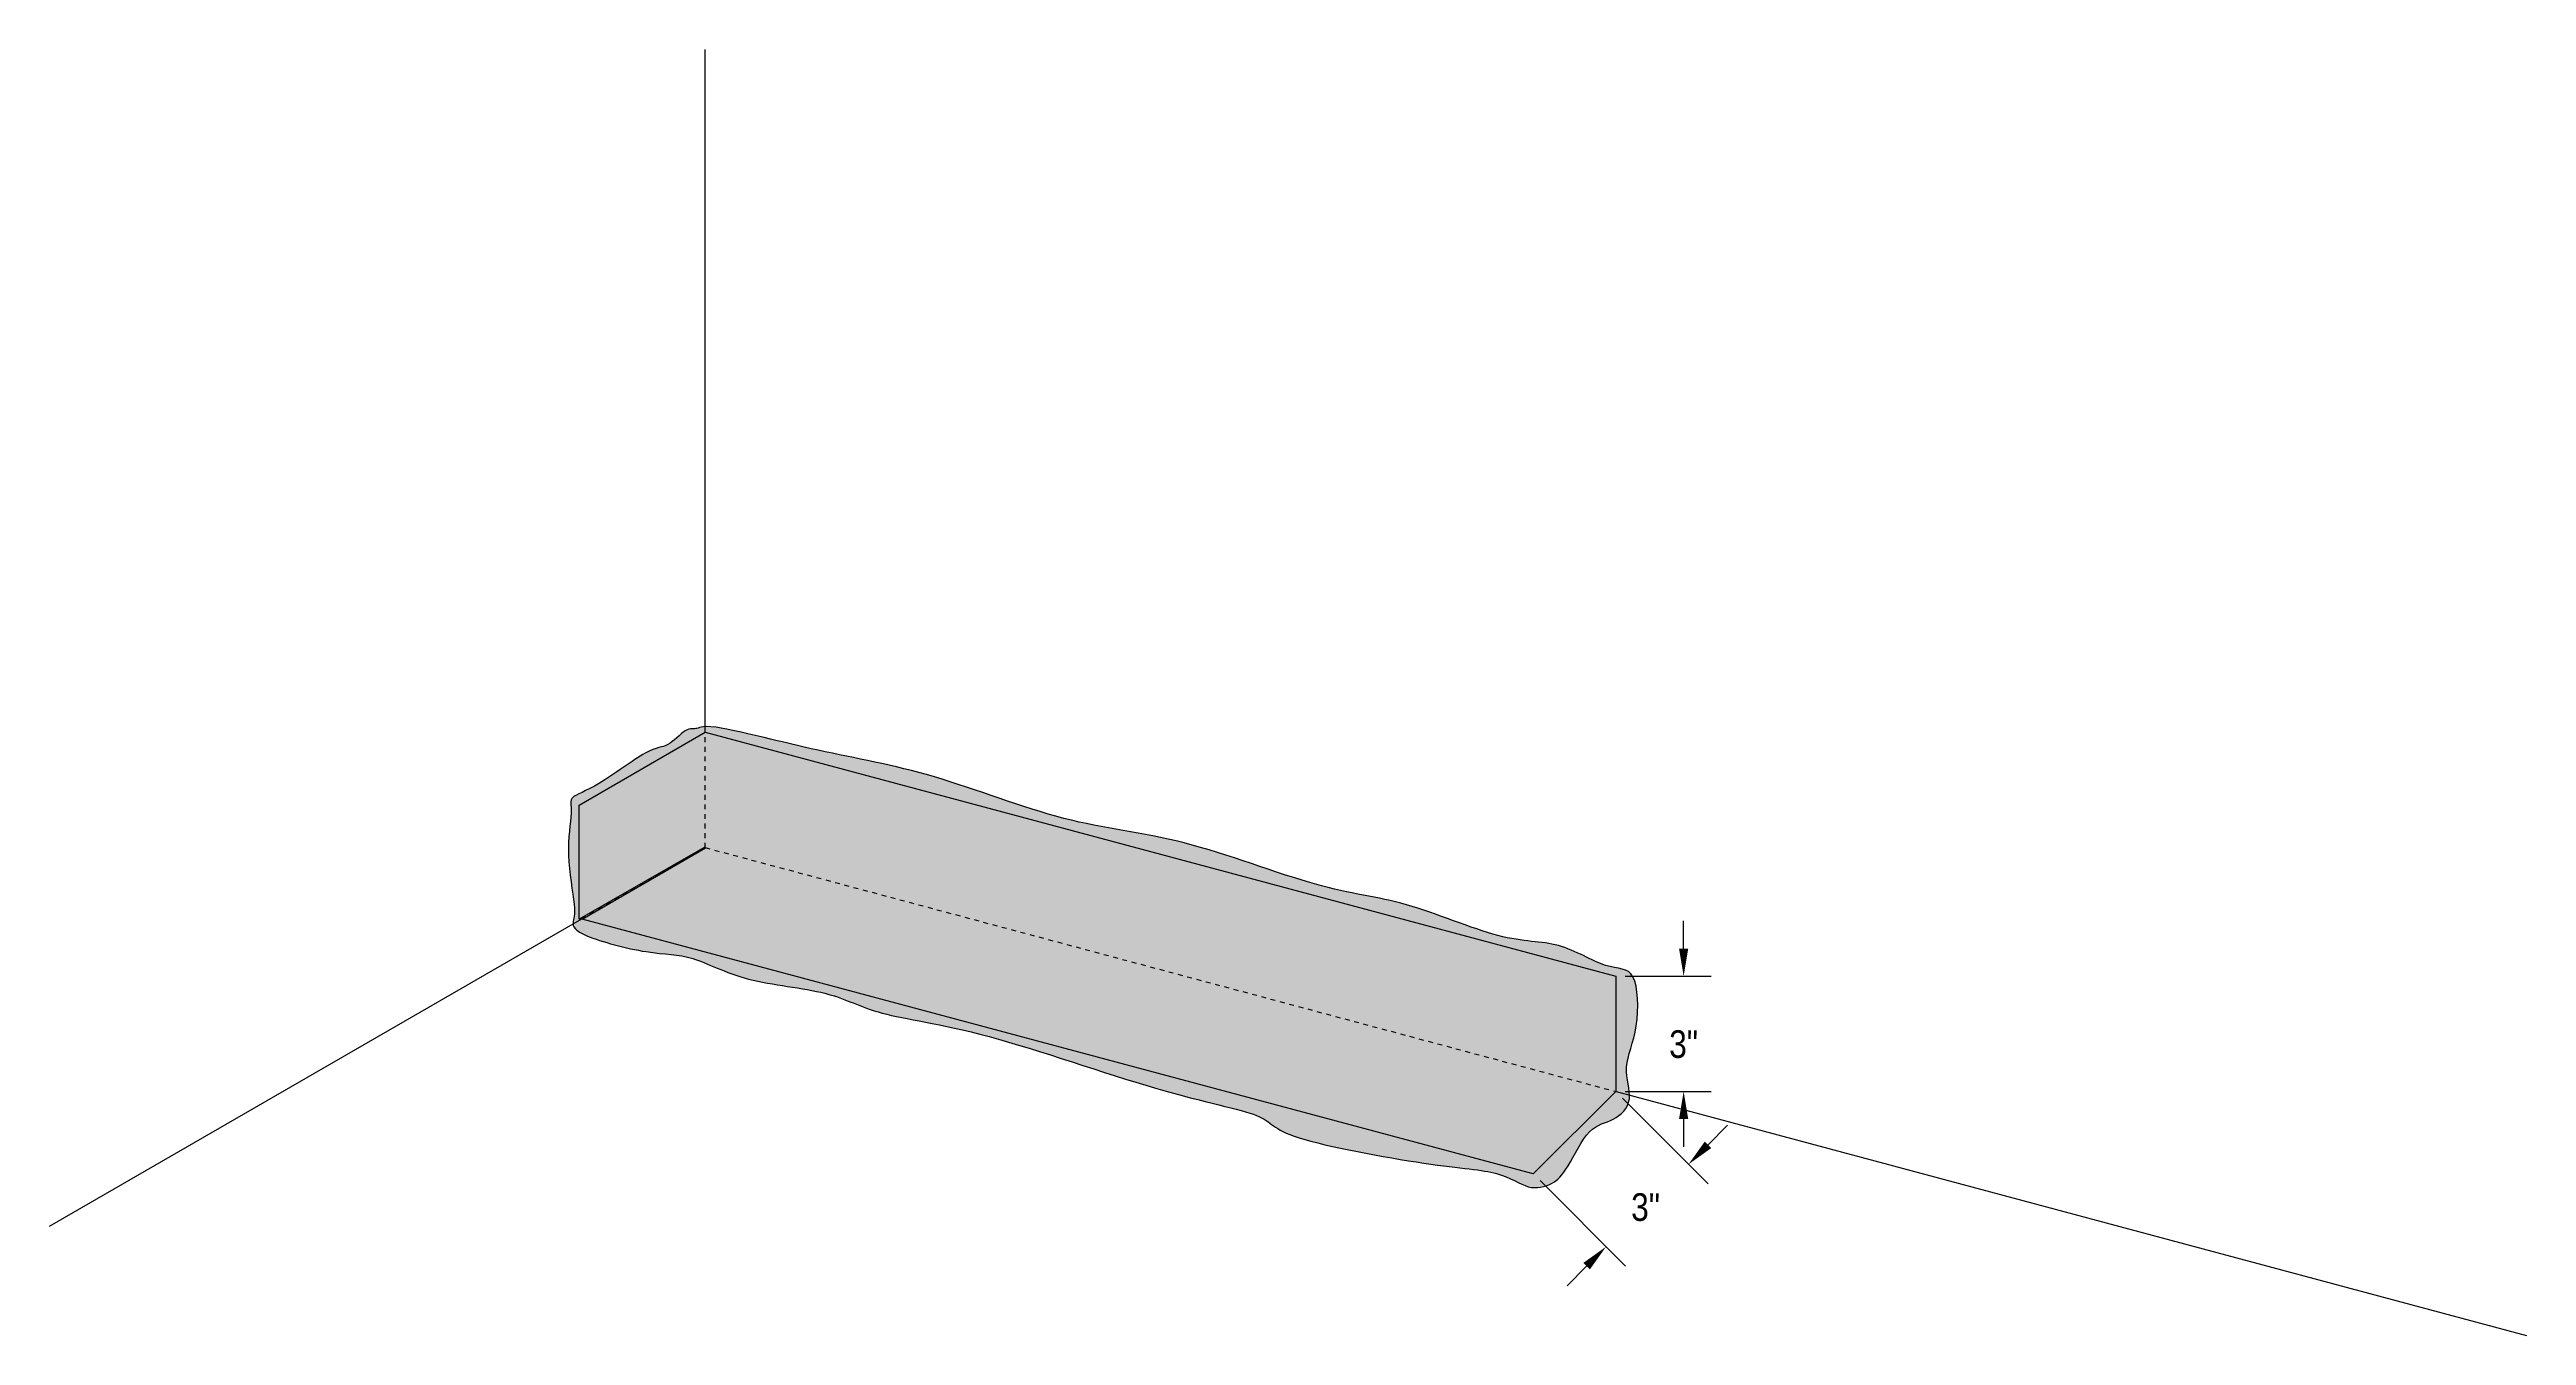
# Model space of a CAD drawing. Header units: inches. Extents: x -328 to 241, y -68 to 146.
# Drawn here: x -309.3 to -244.8, y 112.9 to 146.4 of the extents above; entities that cross this region are included whole.
import ezdxf

# ---------------------------------------------------------------- set-up
doc = ezdxf.new("R2010")
doc.units = ezdxf.units.IN
doc.header["$MEASUREMENT"] = 0
doc.linetypes.add('Dash', pattern=[0.25, 0.125, -0.125])
doc.layers.add('Drainage Mat', color=191, linetype='Continuous', lineweight=0)
doc.layers.add('Others', color=190, linetype='Continuous', lineweight=0)
doc.layers.add('RamProof SYSTEM LIQUID', color=140, linetype='Continuous', lineweight=0, true_color=0x00bfff)
doc.styles.get("Standard").update_dxf_attribs({"font": 'ARIALN.TTF'})
doc.dimstyles.get("Standard").update_dxf_attribs({"dimtxt": 0.18, "dimasz": 0.18, "dimexe": 0.18, "dimexo": 0.0625, "dimgap": 0.09, "dimtad": 0, "dimtih": 1, "dimtoh": 1, "dimdec": 4, "dimzin": 0, "dimdsep": 46, "dimtxsty": 'Standard', "dimcen": 0.09, "dimadec": 0, "dimazin": 0, "dimtfac": 1, "dimtdec": 4, "dimtofl": 0, "dimtmove": 0, "dimatfit": 3, "dimfxl": 1, "dimtolj": 1, "dimtzin": 0, "dimarcsym": 0})

# ---------------------------------------------------------------- blocks, each defined once
blk = doc.blocks.new('*D20')
at = {"layer": 'Defpoints', "color": 0, "transparency": 16777216}
for p in [(-268.511, 119.236), (-270.659, 117.089), (-268.761, 115.191)]:
    blk.add_point(p, dxfattribs=at)
at = {"layer": 'Others', "color": 0, "lineweight": -2, "transparency": 16777216}
for p, q in [((-268.334, 119.06), (-266.104, 116.829)), ((-266.104, 117.848), (-265.595, 118.357)), ((-270.482, 116.912), (-268.252, 114.682)), ((-269.27, 114.682), (-269.779, 114.173))]:
    blk.add_line(p, q, dxfattribs=at)
at = {"layer": 'Others', "color": 0, "transparency": 16777216}
for points in [[(-266.189, 117.933), (-266.019, 117.763), (-266.613, 117.339)], [(-269.355, 114.767), (-269.185, 114.597), (-268.761, 115.191)]]:
    blk.add_solid(points, dxfattribs=at)
at = {"layer": 'Others', "color": 0, "transparency": 16777216, "insert": (-267.732, 116.219), "char_height": 0.72, "attachment_point": 5}
blk.add_mtext('\\A1;3"', dxfattribs=at)
blk = doc.blocks.new('*D21')
at = {"layer": 'Defpoints', "color": 0, "transparency": 16777216}
for p in [(-268.511, 122.243), (-268.511, 119.236), (-266.741, 119.236)]:
    blk.add_point(p, dxfattribs=at)
at = {"layer": 'Others', "color": 0, "lineweight": -2, "transparency": 16777216}
for p, q in [((-266.741, 122.963), (-266.741, 123.683)), ((-268.261, 122.243), (-266.021, 122.243)), ((-268.261, 119.236), (-266.021, 119.236)), ((-266.741, 118.516), (-266.741, 117.796))]:
    blk.add_line(p, q, dxfattribs=at)
at = {"layer": 'Others', "color": 0, "transparency": 16777216}
for points in [[(-266.861, 122.963), (-266.621, 122.963), (-266.741, 122.243)], [(-266.861, 118.516), (-266.621, 118.516), (-266.741, 119.236)]]:
    blk.add_solid(points, dxfattribs=at)
at = {"layer": 'Others', "color": 0, "transparency": 16777216, "insert": (-266.741, 120.467), "char_height": 0.72, "attachment_point": 5}
blk.add_mtext('\\A1;3"', dxfattribs=at)

msp = doc.modelspace()

# ---------------------------------------------------------------- hatches: boundary and pattern name
at = {"layer": 'Drainage Mat'}
h = msp.add_hatch(color=2, dxfattribs=at)
h.dxf.hatch_style = 1
edge = h.paths.add_edge_path()
edge.add_line((-295.51916, 123.72465), (-295.51916, 126.70109))
edge.add_line((-295.51916, 126.70109), (-292.23251, 128.59864))
edge.add_line((-292.23251, 128.59864), (-268.51119, 122.24254))
edge.add_line((-268.51119, 122.24254), (-268.51119, 119.2365))
edge.add_line((-268.51119, 119.2365), (-270.65867, 117.08902))
edge.add_line((-270.65867, 117.08902), (-295.43952, 123.72903))
edge.add_line((-295.43952, 123.72903), (-292.22949, 125.58636))
edge.add_arc((-292.2409, 125.58949), 0.01184, 344.6527823, 452.8862433)
edge.add_line((-292.2415, 125.60132), (-295.51916, 123.72465))
at = {"layer": 'RamProof SYSTEM LIQUID'}
h = msp.add_hatch(color=256, dxfattribs=at)
h.dxf.hatch_style = 1
edge = h.paths.add_edge_path()
edge.add_spline(control_points=[(-292.75572, 128.6356), (-292.62373, 128.71611), (-292.43611, 128.6437), (-292.23251, 128.8711), (-289.27675, 128.0791), (-286.38605, 127.59673), (-282.75723, 126.1498), (-279.93683, 125.93313), (-276.02433, 124.41324), (-274.10209, 124.28102), (-271.34511, 123.08225), (-270.00082, 123.20332), (-268.67949, 122.34898), (-267.95119, 122.54413), (-267.88077, 120.82308), (-268.36902, 119.85512), (-268.00068, 118.9902), (-268.5606, 118.43028), (-269.20461, 118.37666), (-269.789, 117.1569), (-270.1377, 116.80819), (-270.78062, 116.63592), (-271.47691, 117.18094), (-273.01648, 117.24104), (-277.53805, 118.07547), (-277.39194, 118.62074), (-280.09234, 119.1017), (-285.26213, 120.91911), (-287.89801, 121.21959), (-288.87396, 121.87067), (-291.29007, 122.07517), (-292.61271, 122.8388), (-293.6057, 122.78174), (-295.62809, 123.32364), (-295.71685, 123.65488), (-295.57471, 123.90108), (-295.888, 125.46417), (-295.66394, 126.62625), (-295.83384, 126.92052), (-295.12382, 127.11076), (-293.61349, 128.26392), (-293.22809, 128.16065), (-292.88772, 128.55509), (-292.75572, 128.6356)], knot_values=[0, 0, 0, 0, 1, 2, 3, 4, 5, 6, 7, 8, 9, 10, 11, 12, 13, 14, 15, 16, 17, 18, 19, 20, 21, 22, 23, 24, 25, 26, 27, 28, 29, 30, 31, 32, 33, 34, 35, 36, 37, 38, 39, 40, 41, 41, 41, 41], degree=3, periodic=0)

# ---------------------------------------------------------------- linework, layer by layer
for points in [[(-292.23251, 128.59864), (-292.23251, 146.39483)], [(-309.31923, 115.72758), (-295.45372, 123.73284)], [(-268.50108, 119.23302), (-244.77977, 112.87691)]]:
    msp.add_lwpolyline(points)
msp.add_lwpolyline([(-295.51916, 123.72465), (-295.51916, 126.70109), (-292.23251, 128.59864), (-268.51119, 122.24254), (-268.51119, 119.2365), (-270.65867, 117.08902), (-295.43952, 123.72903), (-292.22949, 125.58636, 0.51080924), (-292.2415, 125.60132)], format="xyb", close=True)
at = {"linetype": 'Dash'}
for points in [[(-292.23251, 125.5926), (-292.23251, 128.59864)], [(-295.45372, 123.73284), (-292.23251, 125.5926)], [(-292.23251, 125.5926), (-268.51119, 119.2365)]]:
    msp.add_lwpolyline(points, dxfattribs=at)
msp.add_open_spline([(-292.75572, 128.6356), (-292.62373, 128.71611), (-292.43611, 128.6437), (-292.23251, 128.8711), (-289.27675, 128.0791), (-286.38605, 127.59673), (-282.75723, 126.1498), (-279.93683, 125.93313), (-276.02433, 124.41324), (-274.10209, 124.28102), (-271.34511, 123.08225), (-270.00082, 123.20332), (-268.67949, 122.34898), (-267.95119, 122.54413), (-267.88077, 120.82308), (-268.36902, 119.85512), (-268.00068, 118.9902), (-268.5606, 118.43028), (-269.20461, 118.37666), (-269.789, 117.1569), (-270.1377, 116.80819), (-270.78062, 116.63592), (-271.47691, 117.18094), (-273.01648, 117.24104), (-277.53805, 118.07547), (-277.39194, 118.62074), (-280.09234, 119.1017), (-285.26213, 120.91911), (-287.89801, 121.21959), (-288.87396, 121.87067), (-291.29007, 122.07517), (-292.61271, 122.8388), (-293.6057, 122.78174), (-295.62809, 123.32364), (-295.71685, 123.65488), (-295.57471, 123.90108), (-295.888, 125.46417), (-295.66394, 126.62625), (-295.83384, 126.92052), (-295.12382, 127.11076), (-293.61349, 128.26392), (-293.22809, 128.16065), (-292.88772, 128.55509), (-292.75572, 128.6356)], degree=3)
at = {"layer": 'Others'}
for points in [[(-292.23251, 128.59864), (-295.51916, 126.70109)], [(-292.23251, 128.59864), (-268.51119, 122.24254)], [(-295.51916, 126.70109), (-295.51916, 123.72465)], [(-295.45372, 123.73284), (-270.65867, 117.08902)], [(-268.51119, 122.24254), (-268.51119, 119.2365), (-270.65867, 117.08902)]]:
    msp.add_lwpolyline(points, dxfattribs=at)
msp.add_lwpolyline([(-295.51916, 123.72465), (-292.24262, 125.59608, -0.57425178), (-292.23455, 125.59142, 1.72278021)], format="xyb", dxfattribs=at)
at = {"layer": 'RamProof SYSTEM LIQUID'}
msp.add_lwpolyline([(-295.51916, 126.70109), (-292.23251, 128.59864), (-268.51119, 122.24254), (-268.51119, 119.2365), (-270.65867, 117.08902), (-295.43952, 123.72903), (-295.51916, 123.72465)], close=True, dxfattribs=at)

# ---------------------------------------------------------------- dimensions: what is measured, and where the dimension line sits
at = {"layer": 'Others'}
for base, p1, p2, angle, picture, middle, dimtype in [((-266.7412, 119.2365), (-268.51119, 122.24254), (-268.51119, 119.2365), 90, '*D21', (-266.7412, 120.46726), 160), ((-268.76077, 115.19112), (-268.51119, 119.2365), (-270.65867, 117.08902), 225, '*D20', (-267.73238, 116.2195), 161)]:
    dim = msp.add_linear_dim(base=base, p1=p1, p2=p2, angle=angle, text='3"', dimstyle='Standard', override={"dimscale": 0}, dxfattribs=at)
    dim.commit()
    dim.dimension.update_dxf_attribs({"geometry": picture, "text_midpoint": middle, "dimtype": dimtype})

doc.saveas('drawing.dxf')
